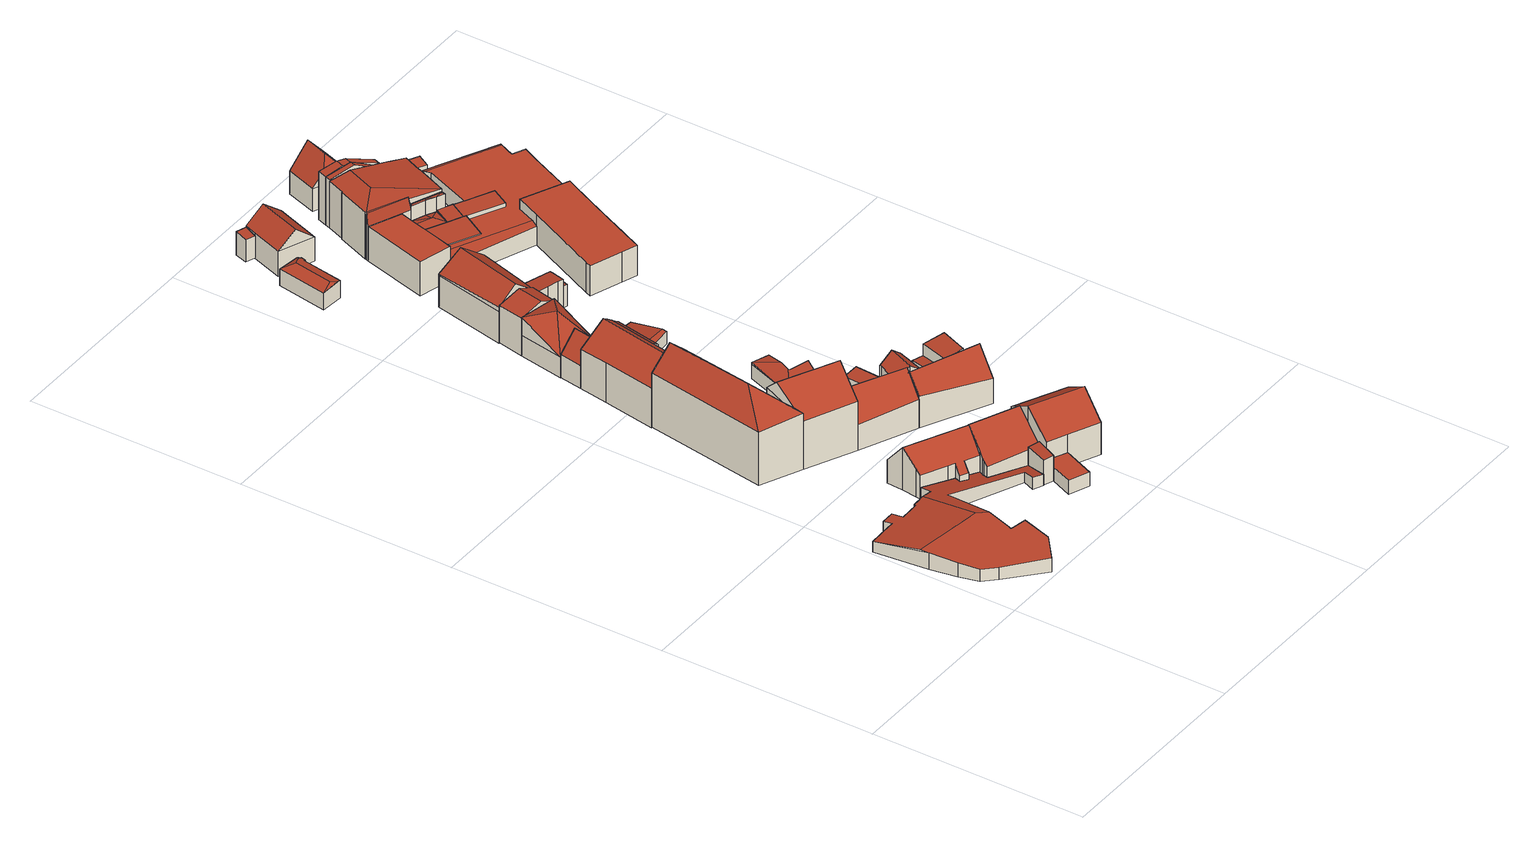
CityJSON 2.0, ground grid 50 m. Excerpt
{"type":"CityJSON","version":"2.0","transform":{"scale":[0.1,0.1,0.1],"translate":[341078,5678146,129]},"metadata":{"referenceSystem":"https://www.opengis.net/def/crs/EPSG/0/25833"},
"CityObjects":{
"building1":{"type":"Building","attributes":{"Dachtyp_tdc":"tdcFreeFormRoof","Gemeindeschluessel":14729160,"Dachneigung":10.19,"QualitaetDacherkennung":16,"Geometrietyp2DReferenz":"3000","function":"31001_9998","roofType":"5000","measuredHeight":5.71},"geometry":[{"type":"MultiSurface","lod":"2","boundaries":[[[0,1,2,3]],[[1,4,5,2]],[[4,6,7,5]],[[6,8,9,7]],[[8,10,11,9]],[[10,12,13,11]],[[12,14,15,13]],[[14,16,17,15]],[[16,18,19,17]],[[18,20,21,19]],[[20,22,23,21]],[[22,24,25,23]],[[24,26,27,25]],[[26,28,29,27]],[[28,30,31,29]],[[30,32,33,31]],[[32,34,35,33]],[[34,36,37,35]],[[36,38,39,37]],[[38,40,41,39]],[[40,42,43,41]],[[42,44,45,43]],[[44,46,47,45]],[[46,48,49,47]],[[48,50,51,49]],[[50,52,53,51]],[[52,54,55,53]],[[54,56,57,55]],[[56,58,59,57]],[[58,60,61,59]],[[60,62,63,61]],[[62,0,3,63]],[[64,65,60,58,56,54,52,50,48,46,66]],[[34,32,30,67,64,66,44,42,40,38,36]],[[67,28,26,24,22,20,18,16,14,12,10,8,6,4,1,0,62,65,64]],[[46,44,66]],[[62,60,65]],[[30,28,67]],[[3,2,5,7,9,11,13,15,17,19,21,23,25,27,29,31,33,35,37,39,41,43,45,47,49,51,53,55,57,59,61,63]]],"semantics":{"surfaces":[{"type":"WallSurface"},{"type":"RoofSurface"},{"type":"GroundSurface"}],"values":[0,0,0,0,0,0,0,0,0,0,0,0,0,0,0,0,0,0,0,0,0,0,0,0,0,0,0,0,0,0,0,0,1,1,1,0,0,0,2]}}]},
"building2":{"type":"Building","attributes":{"Dachtyp_tdc":"tdcGableRoof","Gemeindeschluessel":14729160,"Dachneigung":47.3,"QualitaetDacherkennung":87,"Geometrietyp2DReferenz":"3000","function":"31001_9998","roofType":"3100","measuredHeight":10.38},"geometry":[{"type":"MultiSurface","lod":"2","boundaries":[[[68,69,70,71]],[[69,72,73,70]],[[72,74,75,73]],[[74,76,77,75]],[[76,78,79,77]],[[78,80,81,79]],[[80,82,83,81]],[[82,84,85,83]],[[84,86,87,85]],[[86,88,89,87]],[[88,90,91,89]],[[90,68,71,91]],[[86,84,82,80]],[[80,78,76,74,72,69,68,90,88,86]],[[71,70,73,75,77,79,81,83,85,87,89,91]]],"semantics":{"surfaces":[{"type":"WallSurface"},{"type":"RoofSurface"},{"type":"GroundSurface"}],"values":[0,0,0,0,0,0,0,0,0,0,0,0,1,1,2]}}]},
"building3":{"type":"Building","attributes":{"Gemeindeschluessel":14729160,"Geometrietyp2DReferenz":"3000","function":"31001_9998","roofType":"9999"},"children":["building3-1","building3-2"]},
"building3-1":{"type":"BuildingPart","attributes":{"Dachtyp_tdc":"tdcHipAndGableRoof","Dachneigung":43.17,"QualitaetDacherkennung":57,"Geometrietyp2DReferenz":"3000","roofType":"5000","measuredHeight":17.87},"parents":["building3"],"geometry":[{"type":"MultiSurface","lod":"2","boundaries":[[[92,93,94,95,96]],[[93,97,98,94]],[[97,99,100,98]],[[93,92,101]],[[99,97,102]],[[92,103,104,105,99,102,101]],[[97,93,101,102]],[[100,106,95,94,98]],[[92,96,103]],[[105,106,100,99]],[[96,95,106,105,104]],[[103,96,104]]],"semantics":{"surfaces":[{"type":"WallSurface"},{"type":"RoofSurface"},{"type":"GroundSurface"},{"type":"ClosureSurface"}],"values":[0,0,0,1,0,1,1,2,0,0,3,3]}}]},
"building3-2":{"type":"BuildingPart","attributes":{"Dachtyp_tdc":"tdcGableRoof","Dachneigung":42.98,"QualitaetDacherkennung":83,"Geometrietyp2DReferenz":"3000","roofType":"3100","measuredHeight":17.88},"parents":["building3"],"geometry":[{"type":"MultiSurface","lod":"2","boundaries":[[[107,96,95,108]],[[109,110,111,106,105]],[[110,107,108,111]],[[107,110,112]],[[96,107,112,113,103]],[[110,109,113,112]],[[108,95,106,111]],[[105,104,109]],[[106,95,96,104,105]],[[113,109,104,103]],[[103,104,96]]],"semantics":{"surfaces":[{"type":"WallSurface"},{"type":"RoofSurface"},{"type":"GroundSurface"},{"type":"ClosureSurface"}],"values":[0,0,0,0,1,1,2,0,3,0,3]}}]},
"building4":{"type":"Building","attributes":{"Gemeindeschluessel":14729160,"Geometrietyp2DReferenz":"3000","function":"31001_9998","roofType":"9999"},"children":["building4-1","building4-2"]},
"building4-1":{"type":"BuildingPart","attributes":{"Dachtyp_tdc":"tdcPolyFlatRoof","Dachneigung":6.74,"QualitaetDacherkennung":63,"Geometrietyp2DReferenz":"3000","roofType":"2100","measuredHeight":6.33},"parents":["building4"],"geometry":[{"type":"MultiSurface","lod":"2","boundaries":[[[114,115,116,117,118]],[[115,119,120,116]],[[119,121,122,123,120]],[[119,115,114,121]],[[123,117,116,120]],[[118,122,121,114]],[[118,117,123,122]]],"semantics":{"surfaces":[{"type":"WallSurface"},{"type":"RoofSurface"},{"type":"GroundSurface"},{"type":"ClosureSurface"}],"values":[0,0,0,1,2,0,3]}}]},
"building4-2":{"type":"BuildingPart","attributes":{"Dachtyp_tdc":"tdcGableRoof","Dachneigung":35.93,"QualitaetDacherkennung":78,"Geometrietyp2DReferenz":"3000","roofType":"3100","measuredHeight":10.57},"parents":["building4"],"geometry":[{"type":"MultiSurface","lod":"2","boundaries":[[[124,125,126,127]],[[125,128,129,126]],[[128,130,131,129]],[[130,132,133,131]],[[132,134,135,133]],[[134,136,137,135]],[[136,138,139,137]],[[138,118,117,139]],[[122,124,127,123]],[[138,136,134,132]],[[132,130,128,125,124,122,118,138]],[[127,126,129,131,133,135,137,139,117,123]],[[122,123,117,118]]],"semantics":{"surfaces":[{"type":"WallSurface"},{"type":"RoofSurface"},{"type":"GroundSurface"},{"type":"ClosureSurface"}],"values":[0,0,0,0,0,0,0,0,0,1,1,2,3]}}]},
"building5":{"type":"Building","attributes":{"Gemeindeschluessel":14729160,"Geometrietyp2DReferenz":"3000","function":"31001_9998","roofType":"9999"},"children":["building5-1","building5-2"]},
"building5-1":{"type":"BuildingPart","attributes":{"Dachtyp_tdc":"tdcPolyFlatRoof","Dachneigung":34.78,"QualitaetDacherkennung":88,"Geometrietyp2DReferenz":"3000","roofType":"2100","measuredHeight":11.44},"parents":["building5"],"geometry":[{"type":"MultiSurface","lod":"2","boundaries":[[[140,141,142,143]],[[141,144,145,142]],[[144,146,147,145]],[[144,141,140,146]],[[147,143,142,145]],[[140,143,147,146]]],"semantics":{"surfaces":[{"type":"WallSurface"},{"type":"RoofSurface"},{"type":"GroundSurface"},{"type":"ClosureSurface"}],"values":[0,0,0,1,2,3]}}]},
"building5-2":{"type":"BuildingPart","attributes":{"Dachtyp_tdc":"tdcGableRoof","Dachneigung":31.35,"QualitaetDacherkennung":73,"Geometrietyp2DReferenz":"3000","roofType":"3100","measuredHeight":13.47},"parents":["building5"],"geometry":[{"type":"MultiSurface","lod":"2","boundaries":[[[148,149,147,146]],[[148,150,151,149]],[[150,152,153,151]],[[152,154,155,153]],[[154,156,157,155]],[[156,158,159,157]],[[158,160,161,159]],[[160,162,163,161]],[[162,164,140,143,163]],[[160,158,156,154,152,150]],[[150,148,146,164,162,160]],[[147,149,151,153,155,157,159,161,163,143]],[[146,140,164]],[[146,147,143,140]]],"semantics":{"surfaces":[{"type":"WallSurface"},{"type":"RoofSurface"},{"type":"GroundSurface"},{"type":"ClosureSurface"}],"values":[0,0,0,0,0,0,0,0,0,1,1,2,0,3]}}]},
"building6":{"type":"Building","attributes":{"Dachtyp_tdc":"tdcGableRoof","Gemeindeschluessel":14729160,"Dachneigung":46.52,"QualitaetDacherkennung":73,"Geometrietyp2DReferenz":"3000","function":"31001_9998","roofType":"3100","measuredHeight":9.81},"geometry":[{"type":"MultiSurface","lod":"2","boundaries":[[[165,166,167,163]],[[166,168,159,167]],[[168,169,157,159]],[[169,170,171,157]],[[170,172,173,171]],[[172,174,175,173]],[[174,176,177,175]],[[176,165,163,177]],[[172,170,169,168,166]],[[166,165,176,174,172]],[[163,167,159,157,171,173,175,177]]],"semantics":{"surfaces":[{"type":"WallSurface"},{"type":"RoofSurface"},{"type":"GroundSurface"}],"values":[0,0,0,0,0,0,0,0,1,1,2]}}]},
"building7":{"type":"Building","attributes":{"Gemeindeschluessel":14729160,"Geometrietyp2DReferenz":"3000","function":"31001_9998","roofType":"9999"},"children":["building7-1","building7-2"]},
"building7-1":{"type":"BuildingPart","attributes":{"Dachtyp_tdc":"tdcGableRoof","Dachneigung":36.49,"QualitaetDacherkennung":67,"Geometrietyp2DReferenz":"3000","roofType":"3100","measuredHeight":12.53},"parents":["building7"],"geometry":[{"type":"MultiSurface","lod":"2","boundaries":[[[178,179,180,181]],[[179,182,183,184,180]],[[185,186,187,188,189]],[[186,190,137,187]],[[190,191,192,137]],[[191,178,181,192]],[[186,185,182,179,178]],[[178,191,190,186]],[[181,180,184,188,187,137,192]],[[185,189,183,182]],[[189,188,184,183]]],"semantics":{"surfaces":[{"type":"WallSurface"},{"type":"RoofSurface"},{"type":"GroundSurface"},{"type":"ClosureSurface"}],"values":[0,0,0,0,0,0,1,1,2,0,3]}}]},
"building7-2":{"type":"BuildingPart","attributes":{"Dachtyp_tdc":"tdcPolyFlatRoof","Dachneigung":0,"QualitaetDacherkennung":55,"Geometrietyp2DReferenz":"3000","roofType":"1000","measuredHeight":3.39},"parents":["building7"],"geometry":[{"type":"MultiSurface","lod":"2","boundaries":[[[193,194,195,196]],[[194,197,116,195]],[[197,189,188,116]],[[183,193,196,184]],[[183,189,197,194,193]],[[196,195,116,188,184]],[[184,188,189,183]]],"semantics":{"surfaces":[{"type":"WallSurface"},{"type":"RoofSurface"},{"type":"GroundSurface"},{"type":"ClosureSurface"}],"values":[0,0,0,0,1,2,3]}}]},
"building8":{"type":"Building","attributes":{"Gemeindeschluessel":14729160,"Geometrietyp2DReferenz":"3000","function":"31001_9998","roofType":"9999"},"children":["building8-1","building8-2","building8-3"]},
"building8-1":{"type":"BuildingPart","attributes":{"Dachtyp_tdc":"tdcGableRoof","Dachneigung":48.39,"QualitaetDacherkennung":74,"Geometrietyp2DReferenz":"3000","roofType":"3100","measuredHeight":11.9},"parents":["building8"],"geometry":[{"type":"MultiSurface","lod":"2","boundaries":[[[198,199,200,201,202]],[[199,203,204,200]],[[203,205,206,207,204]],[[208,209,210,211,212]],[[209,213,214,210]],[[213,215,108,214]],[[215,216,217,108]],[[216,218,111,217]],[[218,219,220,111]],[[216,215,213,209]],[[209,208,205,203,199,198,221,219,218,216]],[[201,200,204,207,211,210,214,108,217,111,220]],[[212,206,205,208]],[[212,211,207,206]],[[202,221,198]],[[201,220,219,221,202]]],"semantics":{"surfaces":[{"type":"WallSurface"},{"type":"RoofSurface"},{"type":"GroundSurface"},{"type":"ClosureSurface"}],"values":[0,0,0,0,0,0,0,0,0,1,1,2,0,3,0,3]}}]},
"building8-2":{"type":"BuildingPart","attributes":{"Dachtyp_tdc":"tdcPolyFlatRoof","Dachneigung":6.41,"QualitaetDacherkennung":53,"Geometrietyp2DReferenz":"3000","roofType":"2100","measuredHeight":3.32},"parents":["building8"],"geometry":[{"type":"MultiSurface","lod":"2","boundaries":[[[206,222,223,207]],[[222,224,225,223]],[[224,226,227,225]],[[226,228,229,227]],[[228,230,231,229]],[[230,232,233,231]],[[232,212,211,233]],[[212,232,230,228,226,224,222,206]],[[207,223,225,227,229,231,233,211]],[[206,207,211,212]]],"semantics":{"surfaces":[{"type":"WallSurface"},{"type":"RoofSurface"},{"type":"GroundSurface"},{"type":"ClosureSurface"}],"values":[0,0,0,0,0,0,0,1,2,3]}}]},
"building8-3":{"type":"BuildingPart","attributes":{"Dachtyp_tdc":"tdcPolyFlatRoof","Dachneigung":8.66,"QualitaetDacherkennung":66,"Geometrietyp2DReferenz":"3000","roofType":"2100","measuredHeight":6.15},"parents":["building8"],"geometry":[{"type":"MultiSurface","lod":"2","boundaries":[[[234,235,236,220,219]],[[235,237,238,236]],[[237,239,240,238]],[[239,241,242,240]],[[241,243,244,242]],[[243,245,246,244]],[[245,202,201,246]],[[202,245,243,241,239,237,235,234,221]],[[220,236,238,240,242,244,246,201]],[[219,221,234]],[[220,201,202,221,219]]],"semantics":{"surfaces":[{"type":"WallSurface"},{"type":"RoofSurface"},{"type":"GroundSurface"},{"type":"ClosureSurface"}],"values":[0,0,0,0,0,0,0,1,2,0,3]}}]},
"building9":{"type":"Building","attributes":{"Dachtyp_tdc":"tdcPolyFlatRoof","Gemeindeschluessel":14729160,"Dachneigung":4.53,"QualitaetDacherkennung":50,"Geometrietyp2DReferenz":"3000","function":"31001_9998","roofType":"2100","measuredHeight":2.92},"geometry":[{"type":"MultiSurface","lod":"2","boundaries":[[[247,248,249,250]],[[248,251,252,249]],[[251,253,254,252]],[[253,247,250,254]],[[253,251,248,247]],[[250,249,252,254]]],"semantics":{"surfaces":[{"type":"WallSurface"},{"type":"RoofSurface"},{"type":"GroundSurface"}],"values":[0,0,0,0,1,2]}}]},
"building10":{"type":"Building","attributes":{"Dachtyp_tdc":"tdcPolyFlatRoof","Gemeindeschluessel":14729160,"Dachneigung":5.73,"QualitaetDacherkennung":59,"Geometrietyp2DReferenz":"3000","function":"31001_9998","roofType":"2100","measuredHeight":3.95},"geometry":[{"type":"MultiSurface","lod":"2","boundaries":[[[255,256,257,244]],[[256,258,259,257]],[[258,260,261,259]],[[260,262,246,261]],[[262,255,244,246]],[[262,260,258,256,255]],[[244,257,259,261,246]]],"semantics":{"surfaces":[{"type":"WallSurface"},{"type":"RoofSurface"},{"type":"GroundSurface"}],"values":[0,0,0,0,0,1,2]}}]},
"building11":{"type":"Building","attributes":{"Dachtyp_tdc":"tdcFreeFormRoof","Gemeindeschluessel":14729160,"Dachneigung":12.65,"QualitaetDacherkennung":57,"Geometrietyp2DReferenz":"3000","function":"31001_9998","roofType":"5000","measuredHeight":4.63},"geometry":[{"type":"MultiSurface","lod":"2","boundaries":[[[263,264,265,266]],[[264,267,268,265]],[[267,269,270,268]],[[269,271,272,270]],[[271,273,274,272]],[[273,275,276,274]],[[275,277,278,276]],[[277,279,280,278]],[[279,281,282,280]],[[281,283,284,282]],[[283,263,266,284]],[[285,277,286,287]],[[288,289,290,291,292,293,294,286,277,295]],[[285,287,296]],[[279,285,296,281]],[[281,296,287,286,294,283]],[[273,288,295,275]],[[275,295,277]],[[283,294,293,263]],[[263,293,292,264]],[[264,292,291,267]],[[267,291,290,269]],[[269,290,289,271]],[[271,289,288,273]],[[277,285,279]],[[266,265,268,270,272,274,276,278,280,282,284]]],"semantics":{"surfaces":[{"type":"WallSurface"},{"type":"RoofSurface"},{"type":"GroundSurface"}],"values":[0,0,0,0,0,0,0,0,0,0,0,1,1,1,0,0,0,0,0,0,0,0,0,0,0,2]}}]},
"building12":{"type":"Building","attributes":{"Gemeindeschluessel":14729160,"Geometrietyp2DReferenz":"3000","function":"31001_9998","roofType":"9999"},"children":["building12-1","building12-2","building12-3","building12-4"]},
"building12-1":{"type":"BuildingPart","attributes":{"Dachtyp_tdc":"tdcPolyFlatRoof","Dachneigung":0,"QualitaetDacherkennung":37,"Geometrietyp2DReferenz":"3000","roofType":"1000","measuredHeight":5.63},"parents":["building12"],"geometry":[{"type":"MultiSurface","lod":"2","boundaries":[[[297,298,299,300,301]],[[298,302,303,299]],[[302,304,305,306,303]],[[307,304,302,298,297]],[[300,299,303,306,308]],[[309,305,304,307]],[[309,310,308,306,305]],[[301,310,309,307,297]],[[300,308,310,301]]],"semantics":{"surfaces":[{"type":"WallSurface"},{"type":"RoofSurface"},{"type":"GroundSurface"},{"type":"ClosureSurface"}],"values":[0,0,0,1,2,0,3,0,3]}}]},
"building12-2":{"type":"BuildingPart","attributes":{"Dachtyp_tdc":"tdcTentRoof","Dachneigung":49.33,"QualitaetDacherkennung":19,"Geometrietyp2DReferenz":"3000","roofType":"4000","measuredHeight":11.33},"parents":["building12"],"geometry":[{"type":"MultiSurface","lod":"2","boundaries":[[[311,312,313,314,315]],[[305,316,317,306]],[[316,318,319,317]],[[318,311,315,319]],[[320,321,322]],[[323,324,320,322]],[[316,325,323,322]],[[321,316,322]],[[305,325,316]],[[309,323,325,305]],[[312,324,323,309]],[[311,320,324,312]],[[318,321,320,311]],[[316,321,318]],[[315,314,308,306,317,319]],[[310,313,312,309]],[[308,314,313,310]],[[306,308,310,309,305]]],"semantics":{"surfaces":[{"type":"WallSurface"},{"type":"RoofSurface"},{"type":"GroundSurface"},{"type":"ClosureSurface"}],"values":[0,0,0,0,1,1,1,1,0,0,0,0,0,0,2,0,3,3]}}]},
"building12-3":{"type":"BuildingPart","attributes":{"Dachtyp_tdc":"tdcPolyFlatRoof","Dachneigung":5.13,"QualitaetDacherkennung":71,"Geometrietyp2DReferenz":"3000","roofType":"2100","measuredHeight":3.08},"parents":["building12"],"geometry":[{"type":"MultiSurface","lod":"2","boundaries":[[[326,327,328,329,330]],[[326,301,300,327]],[[313,331,332,333,314]],[[331,313,310,301,326,330]],[[328,327,300,308,314,333]],[[310,308,300,301]],[[313,314,308,310]],[[332,331,330]],[[328,333,332,329]],[[329,332,330]]],"semantics":{"surfaces":[{"type":"WallSurface"},{"type":"RoofSurface"},{"type":"GroundSurface"},{"type":"ClosureSurface"}],"values":[0,0,0,1,2,3,3,0,3,3]}}]},
"building12-4":{"type":"BuildingPart","attributes":{"Dachtyp_tdc":"tdcGableRoof","Dachneigung":10.21,"QualitaetDacherkennung":40,"Geometrietyp2DReferenz":"3000","roofType":"3100","measuredHeight":3.46},"parents":["building12"],"geometry":[{"type":"MultiSurface","lod":"2","boundaries":[[[332,334,335,333]],[[334,336,337,335]],[[336,338,339,337]],[[336,334,340]],[[334,332,330,341,340]],[[338,336,340,341]],[[333,335,337,339,328]],[[329,328,339,338]],[[332,333,328,329]],[[338,341,330,329]],[[329,330,332]]],"semantics":{"surfaces":[{"type":"WallSurface"},{"type":"RoofSurface"},{"type":"GroundSurface"},{"type":"ClosureSurface"}],"values":[0,0,0,0,1,1,2,0,3,0,3]}}]},
"building13":{"type":"Building","attributes":{"Dachtyp_tdc":"tdcGableRoof","Gemeindeschluessel":14729160,"Dachneigung":14.03,"QualitaetDacherkennung":82,"Geometrietyp2DReferenz":"3000","function":"31001_9998","roofType":"3100","measuredHeight":10.49},"geometry":[{"type":"MultiSurface","lod":"2","boundaries":[[[342,343,344,319]],[[343,345,346,344]],[[345,347,315,346]],[[347,342,319,315]],[[345,343,348]],[[342,347,349]],[[343,342,349,348]],[[347,345,348,349]],[[319,344,346,315]]],"semantics":{"surfaces":[{"type":"WallSurface"},{"type":"RoofSurface"},{"type":"GroundSurface"}],"values":[0,0,0,0,0,0,1,1,2]}}]},
"building14":{"type":"Building","attributes":{"Dachtyp_tdc":"tdcFreeFormRoof","Gemeindeschluessel":14729160,"Dachneigung":21.4,"QualitaetDacherkennung":86,"Geometrietyp2DReferenz":"3000","function":"31001_9998","roofType":"5000","measuredHeight":5.05},"geometry":[{"type":"MultiSurface","lod":"2","boundaries":[[[350,351,352,353]],[[351,354,355,352]],[[354,356,357,355]],[[356,358,359,357]],[[358,360,361,359]],[[360,362,363,361]],[[362,364,365,363]],[[364,350,353,365]],[[366,367,362,360]],[[368,369,358]],[[369,366,360,358]],[[364,367,366,369,368,356,354,351,350]],[[358,356,368]],[[364,362,367]],[[353,352,355,357,359,361,363,365]]],"semantics":{"surfaces":[{"type":"WallSurface"},{"type":"RoofSurface"},{"type":"GroundSurface"}],"values":[0,0,0,0,0,0,0,0,1,1,1,1,0,0,2]}}]},
"building15":{"type":"Building","attributes":{"Gemeindeschluessel":14729160,"Geometrietyp2DReferenz":"3000","function":"31001_9998","roofType":"9999"},"children":["building15-1","building15-2","building15-3"]},
"building15-1":{"type":"BuildingPart","attributes":{"Dachtyp_tdc":"tdcGableRoof","Dachneigung":45.28,"QualitaetDacherkennung":38,"Geometrietyp2DReferenz":"3000","roofType":"3100","measuredHeight":11.4},"parents":["building15"],"geometry":[{"type":"MultiSurface","lod":"2","boundaries":[[[370,371,372,373]],[[374,375,376,377]],[[375,378,379,376]],[[378,380,214,379]],[[380,381,382,214]],[[381,383,384,211,382]],[[385,370,373,386]],[[381,380,378,375]],[[375,374,371,370,385,387,388,383,381]],[[373,372,377,376,379,214,382,211,389,386]],[[374,377,372,371]],[[388,384,383]],[[385,386,389,387]],[[387,389,211,384,388]]],"semantics":{"surfaces":[{"type":"WallSurface"},{"type":"RoofSurface"},{"type":"GroundSurface"},{"type":"ClosureSurface"}],"values":[0,0,0,0,0,0,0,1,1,2,3,0,3,3]}}]},
"building15-2":{"type":"BuildingPart","attributes":{"Dachtyp_tdc":"tdcGableRoof","Dachneigung":37.71,"QualitaetDacherkennung":74,"Geometrietyp2DReferenz":"3000","roofType":"3100","measuredHeight":8.44},"parents":["building15"],"geometry":[{"type":"MultiSurface","lod":"2","boundaries":[[[384,390,233,211]],[[390,391,231,233]],[[391,392,393,231]],[[392,394,395,393]],[[394,396,397,395]],[[396,398,385,386,397]],[[392,391,390,384,388,399]],[[399,398,396,394,392]],[[386,389,211,233,231,393,395,397]],[[387,385,398,399]],[[389,386,385,387]],[[388,387,399]],[[384,211,389,387,388]]],"semantics":{"surfaces":[{"type":"WallSurface"},{"type":"RoofSurface"},{"type":"GroundSurface"},{"type":"ClosureSurface"}],"values":[0,0,0,0,0,0,1,1,2,0,3,0,3]}}]},
"building15-3":{"type":"BuildingPart","attributes":{"Dachtyp_tdc":"tdcPolyFlatRoof","Dachneigung":7.13,"QualitaetDacherkennung":82,"Geometrietyp2DReferenz":"3000","roofType":"2100","measuredHeight":6.55},"parents":["building15"],"geometry":[{"type":"MultiSurface","lod":"2","boundaries":[[[400,401,402,403]],[[401,404,374,377,402]],[[405,406,407,372,371]],[[406,400,403,407]],[[406,405,404,401,400]],[[403,402,377,372,407]],[[405,371,374,404]],[[371,372,377,374]]],"semantics":{"surfaces":[{"type":"WallSurface"},{"type":"RoofSurface"},{"type":"GroundSurface"},{"type":"ClosureSurface"}],"values":[0,0,0,0,1,2,0,3]}}]},
"building16":{"type":"Building","attributes":{"Dachtyp_tdc":"tdcGableRoof","Gemeindeschluessel":14729160,"Dachneigung":37.68,"QualitaetDacherkennung":77,"Geometrietyp2DReferenz":"3000","function":"31001_9998","roofType":"3100","measuredHeight":12.15},"geometry":[{"type":"MultiSurface","lod":"2","boundaries":[[[408,409,410,411]],[[409,412,413,410]],[[412,414,415,413]],[[414,416,417,415]],[[416,418,419,417]],[[418,420,421,419]],[[420,408,411,421]],[[422,423,424,425]],[[423,426,427,428,429,409,424]],[[409,429,412]],[[412,429,428,414]],[[414,428,427,416]],[[416,427,426,418]],[[418,426,423,422,420]],[[408,425,424,409]],[[420,422,425,408]],[[411,410,413,415,417,419,421]]],"semantics":{"surfaces":[{"type":"WallSurface"},{"type":"RoofSurface"},{"type":"GroundSurface"}],"values":[0,0,0,0,0,0,0,1,1,0,0,0,0,0,0,0,2]}}]},
"building17":{"type":"Building","attributes":{"Dachtyp_tdc":"tdcPolyFlatRoof","Gemeindeschluessel":14729160,"Dachneigung":11.09,"QualitaetDacherkennung":55,"Geometrietyp2DReferenz":"3000","function":"31001_9998","roofType":"2100","measuredHeight":3.64},"geometry":[{"type":"MultiSurface","lod":"2","boundaries":[[[430,431,432,433]],[[431,434,435,432]],[[434,436,437,435]],[[436,430,433,437]],[[436,434,431,430]],[[433,432,435,437]]],"semantics":{"surfaces":[{"type":"WallSurface"},{"type":"RoofSurface"},{"type":"GroundSurface"}],"values":[0,0,0,0,1,2]}}]},
"building18":{"type":"Building","attributes":{"Dachtyp_tdc":"tdcPolyFlatRoof","Gemeindeschluessel":14729160,"Dachneigung":3.26,"QualitaetDacherkennung":60,"Geometrietyp2DReferenz":"3000","function":"31001_9998","roofType":"2100","measuredHeight":3.4},"geometry":[{"type":"MultiSurface","lod":"2","boundaries":[[[438,439,433,432]],[[439,440,441,433]],[[440,442,443,441]],[[442,444,445,443]],[[444,438,432,445]],[[444,442,440,439,438]],[[432,433,441,443,445]]],"semantics":{"surfaces":[{"type":"WallSurface"},{"type":"RoofSurface"},{"type":"GroundSurface"}],"values":[0,0,0,0,0,1,2]}}]},
"building19":{"type":"Building","attributes":{"Dachtyp_tdc":"tdcPolyFlatRoof","Gemeindeschluessel":14729160,"Dachneigung":4.13,"QualitaetDacherkennung":50,"Geometrietyp2DReferenz":"3000","function":"31001_9998","roofType":"2100","measuredHeight":5.64},"geometry":[{"type":"MultiSurface","lod":"2","boundaries":[[[446,447,448,449]],[[447,450,451,448]],[[450,452,453,451]],[[452,446,449,453]],[[452,450,447,446]],[[449,448,451,453]]],"semantics":{"surfaces":[{"type":"WallSurface"},{"type":"RoofSurface"},{"type":"GroundSurface"}],"values":[0,0,0,0,1,2]}}]},
"building20":{"type":"Building","attributes":{"Dachtyp_tdc":"tdcPolyFlatRoof","Gemeindeschluessel":14729160,"Dachneigung":6.24,"QualitaetDacherkennung":68,"Geometrietyp2DReferenz":"3000","function":"31001_9998","roofType":"2100","measuredHeight":6.97},"geometry":[{"type":"MultiSurface","lod":"2","boundaries":[[[454,455,415,456]],[[455,457,413,415]],[[457,458,459,413]],[[458,460,461,459]],[[460,462,463,461]],[[462,464,465,463]],[[464,454,456,465]],[[464,462,460,458,457,455,454]],[[456,415,413,459,461,463,465]]],"semantics":{"surfaces":[{"type":"WallSurface"},{"type":"RoofSurface"},{"type":"GroundSurface"}],"values":[0,0,0,0,0,0,0,1,2]}}]},
"building21":{"type":"Building","attributes":{"Dachtyp_tdc":"tdcFreeFormRoof","Gemeindeschluessel":14729160,"Dachneigung":39.23,"QualitaetDacherkennung":79,"Geometrietyp2DReferenz":"3000","function":"31001_9998","roofType":"5000","measuredHeight":9.64},"geometry":[{"type":"MultiSurface","lod":"2","boundaries":[[[466,467,468,469]],[[467,470,471,468]],[[470,472,473,471]],[[472,474,475,473]],[[474,466,469,475]],[[476,477,470,467,466]],[[474,472,477,476]],[[472,470,477]],[[466,474,476]],[[469,468,471,473,475]]],"semantics":{"surfaces":[{"type":"WallSurface"},{"type":"RoofSurface"},{"type":"GroundSurface"}],"values":[0,0,0,0,0,1,1,0,0,2]}}]},
"building22":{"type":"Building","attributes":{"Dachtyp_tdc":"tdcPolyFlatRoof","Gemeindeschluessel":14729160,"Dachneigung":4.53,"QualitaetDacherkennung":52,"Geometrietyp2DReferenz":"3000","function":"31001_9998","roofType":"2100","measuredHeight":5.29},"geometry":[{"type":"MultiSurface","lod":"2","boundaries":[[[478,479,480,481]],[[479,482,483,480]],[[482,484,485,483]],[[484,478,481,485]],[[484,482,479,478]],[[481,480,483,485]]],"semantics":{"surfaces":[{"type":"WallSurface"},{"type":"RoofSurface"},{"type":"GroundSurface"}],"values":[0,0,0,0,1,2]}}]},
"building23":{"type":"Building","attributes":{"Dachtyp_tdc":"tdcPolyFlatRoof","Gemeindeschluessel":14729160,"Dachneigung":0,"QualitaetDacherkennung":69,"Geometrietyp2DReferenz":"3000","function":"31001_9998","roofType":"1000","measuredHeight":8.29},"geometry":[{"type":"MultiSurface","lod":"2","boundaries":[[[486,487,488,489]],[[487,490,491,488]],[[490,492,493,491]],[[492,494,495,493]],[[494,496,497,495]],[[496,498,499,497]],[[498,486,489,499]],[[498,496,494,492,490,487,486]],[[489,488,491,493,495,497,499]]],"semantics":{"surfaces":[{"type":"WallSurface"},{"type":"RoofSurface"},{"type":"GroundSurface"}],"values":[0,0,0,0,0,0,0,1,2]}}]},
"building24":{"type":"Building","attributes":{"Dachtyp_tdc":"tdcPolyFlatRoof","Gemeindeschluessel":14729160,"Dachneigung":5.68,"QualitaetDacherkennung":70,"Geometrietyp2DReferenz":"3000","function":"31001_9998","roofType":"2100","measuredHeight":5.62},"geometry":[{"type":"MultiSurface","lod":"2","boundaries":[[[500,501,499,489]],[[501,502,503,499]],[[502,504,505,503]],[[504,506,507,505]],[[506,508,509,507]],[[508,500,489,509]],[[508,506,504,502,501,500]],[[489,499,503,505,507,509]]],"semantics":{"surfaces":[{"type":"WallSurface"},{"type":"RoofSurface"},{"type":"GroundSurface"}],"values":[0,0,0,0,0,0,1,2]}}]},
"building25":{"type":"Building","attributes":{"Dachtyp_tdc":"tdcFreeFormRoof","Gemeindeschluessel":14729160,"Dachneigung":12.43,"QualitaetDacherkennung":21,"Geometrietyp2DReferenz":"3000","function":"31001_9998","roofType":"5000","measuredHeight":6.06},"geometry":[{"type":"MultiSurface","lod":"2","boundaries":[[[501,510,511,512]],[[510,513,514,511]],[[513,515,516,514]],[[515,517,518,516]],[[517,502,519,518]],[[502,501,512,519]],[[520,502,517]],[[521,520,517,515]],[[513,521,515]],[[513,522,521]],[[522,513,510]],[[522,510,501]],[[520,521,522,501,502]],[[512,511,514,516,518,519]]],"semantics":{"surfaces":[{"type":"WallSurface"},{"type":"RoofSurface"},{"type":"GroundSurface"}],"values":[0,0,0,0,0,0,1,1,1,1,1,1,1,2]}}]},
"building26":{"type":"Building","attributes":{"Dachtyp_tdc":"tdcFreeFormRoof","Gemeindeschluessel":14729160,"Dachneigung":22.6,"QualitaetDacherkennung":21,"Geometrietyp2DReferenz":"3000","function":"31001_9998","roofType":"5000","measuredHeight":9.27},"geometry":[{"type":"MultiSurface","lod":"2","boundaries":[[[523,524,518,525]],[[524,526,516,518]],[[526,527,514,516]],[[527,528,529,514]],[[528,530,531,529]],[[530,523,525,531]],[[532,533,534,530,528]],[[532,528,527]],[[533,532,527,526]],[[534,524,523]],[[533,524,534]],[[524,533,526]],[[534,523,530]],[[525,518,516,514,529,531]]],"semantics":{"surfaces":[{"type":"WallSurface"},{"type":"RoofSurface"},{"type":"GroundSurface"}],"values":[0,0,0,0,0,0,1,1,1,1,1,1,1,2]}}]},
"building27":{"type":"Building","attributes":{"Gemeindeschluessel":14729160,"Geometrietyp2DReferenz":"3000","function":"31001_9998","roofType":"9999"},"children":["building27-1","building27-2","building27-3","building27-4"]},
"building27-1":{"type":"BuildingPart","attributes":{"Dachtyp_tdc":"tdcHipAndGableRoof","Dachneigung":10.11,"QualitaetDacherkennung":14,"Geometrietyp2DReferenz":"3000","roofType":"5000","measuredHeight":12.16},"parents":["building27"],"geometry":[{"type":"MultiSurface","lod":"2","boundaries":[[[535,536,537,538]],[[539,540,541,542,543]],[[540,544,545,541]],[[544,546,547,545]],[[546,548,549,547]],[[548,550,551,549]],[[550,552,551]],[[553,554,555,556,557]],[[554,535,538,555]],[[558,550,548,559]],[[548,546,544,540,539,560,561,559]],[[561,562,536,535,554,553,558,559]],[[538,537,563,542,541,545,547,549,551,564,556,555]],[[563,537,536,562,565]],[[565,562,561]],[[539,543,560]],[[563,565,543,542]],[[543,565,561,560]],[[566,552,550,558]],[[564,551,552,566]],[[553,557,566,558]],[[564,566,557,556]]],"semantics":{"surfaces":[{"type":"WallSurface"},{"type":"RoofSurface"},{"type":"GroundSurface"},{"type":"ClosureSurface"}],"values":[0,0,0,0,0,0,0,0,0,1,1,1,2,3,3,0,3,3,0,3,0,3]}}]},
"building27-2":{"type":"BuildingPart","attributes":{"Dachtyp_tdc":"tdcFreeFormRoof","Dachneigung":82.13,"QualitaetDacherkennung":29,"Geometrietyp2DReferenz":"3000","roofType":"5000","measuredHeight":11.42},"parents":["building27"],"geometry":[{"type":"MultiSurface","lod":"2","boundaries":[[[567,568,569,493]],[[568,557,556,569]],[[552,570,571,551]],[[570,572,497,571]],[[572,494,495,497]],[[494,567,493,495]],[[570,552,573]],[[552,566,557,568,573]],[[568,567,494,572,570,573]],[[493,569,556,564,551,571,497,495]],[[551,564,566,552]],[[564,556,557,566]]],"semantics":{"surfaces":[{"type":"WallSurface"},{"type":"RoofSurface"},{"type":"GroundSurface"},{"type":"ClosureSurface"}],"values":[0,0,0,0,0,0,1,1,1,2,3,3]}}]},
"building27-3":{"type":"BuildingPart","attributes":{"Dachtyp_tdc":"tdcCutGableRoof","Dachneigung":21.87,"QualitaetDacherkennung":51,"Geometrietyp2DReferenz":"3000","roofType":"9999","measuredHeight":12.7},"parents":["building27"],"geometry":[{"type":"MultiSurface","lod":"2","boundaries":[[[574,575,576,577,578,579]],[[580,581,582,583]],[[581,574,579,582]],[[575,574,584,585,586]],[[581,580,587,588,589,590]],[[574,581,590,584]],[[589,591,585,584,590]],[[579,578,583,582]],[[592,576,575]],[[583,578,577,593,580]],[[593,577,576,592]],[[591,589,588]],[[586,592,575]],[[593,587,580]],[[585,591,588,587,593,592,586]]],"semantics":{"surfaces":[{"type":"WallSurface"},{"type":"RoofSurface"},{"type":"GroundSurface"},{"type":"ClosureSurface"}],"values":[0,0,0,1,1,0,1,2,0,3,3,0,0,0,3]}}]},
"building27-4":{"type":"BuildingPart","attributes":{"Dachtyp_tdc":"tdcGableRoof","Dachneigung":27.46,"QualitaetDacherkennung":37,"Geometrietyp2DReferenz":"3000","roofType":"3100","measuredHeight":12.91},"parents":["building27"],"geometry":[{"type":"MultiSurface","lod":"2","boundaries":[[[594,543,542,595]],[[596,597,580,583,537,536]],[[543,594,576,592,586,598,599,560]],[[597,596,599,598,591,588]],[[595,542,563,537,583,578]],[[536,562,596]],[[537,563,565,562,536]],[[563,542,543,565]],[[594,595,578,577]],[[593,580,597,587]],[[577,578,583,580,593]],[[599,596,562,561,560]],[[561,562,565]],[[560,561,565,543]],[[597,588,587]],[[591,598,586,585]],[[577,576,594]],[[593,592,576,577]],[[587,588,591,585,586,592,593]]],"semantics":{"surfaces":[{"type":"WallSurface"},{"type":"RoofSurface"},{"type":"GroundSurface"},{"type":"ClosureSurface"}],"values":[0,0,1,1,2,0,3,3,0,0,3,0,3,3,0,0,0,3,3]}}]},
"building28":{"type":"Building","attributes":{"Dachtyp_tdc":"tdcPolyFlatRoof","Gemeindeschluessel":14729160,"Dachneigung":5.76,"QualitaetDacherkennung":75,"Geometrietyp2DReferenz":"3000","function":"31001_9998","roofType":"2100","measuredHeight":5.97},"geometry":[{"type":"MultiSurface","lod":"2","boundaries":[[[502,600,518,519]],[[600,601,525,518]],[[601,602,603,525]],[[602,504,604,603]],[[504,502,519,604]],[[504,602,601,600,502]],[[519,518,525,603,604]]],"semantics":{"surfaces":[{"type":"WallSurface"},{"type":"RoofSurface"},{"type":"GroundSurface"}],"values":[0,0,0,0,0,1,2]}}]},
"building29":{"type":"Building","attributes":{"Dachtyp_tdc":"tdcPolyFlatRoof","Gemeindeschluessel":14729160,"Dachneigung":0,"QualitaetDacherkennung":76,"Geometrietyp2DReferenz":"3000","function":"31001_9998","roofType":"1000","measuredHeight":7.26},"geometry":[{"type":"MultiSurface","lod":"2","boundaries":[[[605,606,607,608]],[[606,609,610,607]],[[609,611,612,610]],[[611,613,614,612]],[[613,615,616,614]],[[615,617,618,616]],[[617,619,620,618]],[[619,621,622,620]],[[621,623,624,622]],[[623,605,608,624]],[[623,621,619,617,615,613,611,609,606,605]],[[608,607,610,612,614,616,618,620,622,624]]],"semantics":{"surfaces":[{"type":"WallSurface"},{"type":"RoofSurface"},{"type":"GroundSurface"}],"values":[0,0,0,0,0,0,0,0,0,0,1,2]}}]},
"building30":{"type":"Building","attributes":{"Dachtyp_tdc":"tdcPolyFlatRoof","Gemeindeschluessel":14729160,"Dachneigung":5.73,"QualitaetDacherkennung":79,"Geometrietyp2DReferenz":"3000","function":"31001_9998","roofType":"2100","measuredHeight":5.98},"geometry":[{"type":"MultiSurface","lod":"2","boundaries":[[[625,626,505,507]],[[626,627,628,505]],[[627,629,630,628]],[[629,631,632,630]],[[631,633,634,632]],[[633,625,507,634]],[[633,631,629,627,626,625]],[[507,505,628,630,632,634]]],"semantics":{"surfaces":[{"type":"WallSurface"},{"type":"RoofSurface"},{"type":"GroundSurface"}],"values":[0,0,0,0,0,0,1,2]}}]},
"building31":{"type":"Building","attributes":{"Dachtyp_tdc":"tdcFreeFormRoof","Gemeindeschluessel":14729160,"Dachneigung":48.03,"QualitaetDacherkennung":66,"Geometrietyp2DReferenz":"3000","function":"31001_9998","roofType":"5000","measuredHeight":11.07},"geometry":[{"type":"MultiSurface","lod":"2","boundaries":[[[635,636,637,638]],[[636,639,640,637]],[[639,641,642,640]],[[641,643,644,642]],[[643,645,646,644]],[[645,647,648,646]],[[647,649,650,648]],[[649,651,652,650]],[[651,635,638,652]],[[653,654,655,656]],[[657,658,659,656,655,635,660,661]],[[659,643,662,653,656]],[[639,654,653,662,641]],[[641,662,643]],[[651,660,635]],[[649,661,660,651]],[[645,658,657,647]],[[643,659,658,645]],[[647,657,661,649]],[[636,655,654,639]],[[635,655,636]],[[638,637,640,642,644,646,648,650,652]]],"semantics":{"surfaces":[{"type":"WallSurface"},{"type":"RoofSurface"},{"type":"GroundSurface"}],"values":[0,0,0,0,0,0,0,0,0,1,1,1,0,0,0,0,0,0,0,0,0,2]}}]},
"building32":{"type":"Building","attributes":{"Dachtyp_tdc":"tdcFreeFormRoof","Gemeindeschluessel":14729160,"Dachneigung":2.26,"QualitaetDacherkennung":33,"Geometrietyp2DReferenz":"3000","function":"31001_9998","roofType":"5000","measuredHeight":5.05},"geometry":[{"type":"MultiSurface","lod":"2","boundaries":[[[663,664,665,666]],[[664,667,668,665]],[[667,669,670,668]],[[669,671,488,670]],[[671,672,489,488]],[[672,673,509,489]],[[673,674,507,509]],[[674,675,634,507]],[[675,676,632,634]],[[676,677,630,632]],[[677,678,679,630]],[[678,680,681,679]],[[680,682,683,681]],[[682,684,685,683]],[[684,686,687,685]],[[686,663,666,687]],[[669,688,689,671]],[[690,691,682,680]],[[663,686,684,691,690,678,677,676,675,674,673,672,689,688,667,664]],[[680,678,690]],[[669,667,688]],[[672,671,689]],[[684,682,691]],[[666,665,668,670,488,489,509,507,634,632,630,679,681,683,685,687]]],"semantics":{"surfaces":[{"type":"WallSurface"},{"type":"RoofSurface"},{"type":"GroundSurface"}],"values":[0,0,0,0,0,0,0,0,0,0,0,0,0,0,0,0,1,1,1,0,0,0,0,2]}}]},
"building33":{"type":"Building","attributes":{"Dachtyp_tdc":"tdcPolyFlatRoof","Gemeindeschluessel":14729160,"Dachneigung":0,"QualitaetDacherkennung":28,"Geometrietyp2DReferenz":"3000","function":"31001_9998","roofType":"1000","measuredHeight":2.53},"geometry":[{"type":"MultiSurface","lod":"2","boundaries":[[[692,693,694,695]],[[693,696,697,694]],[[696,698,699,697]],[[698,692,695,699]],[[698,696,693,692]],[[695,694,697,699]]],"semantics":{"surfaces":[{"type":"WallSurface"},{"type":"RoofSurface"},{"type":"GroundSurface"}],"values":[0,0,0,0,1,2]}}]}
},
"vertices":[
[197,356,41],[254,328,36],[254,328,10],[197,356,10],[268,321,35],[268,321,10],[261,305,38],[261,305,10],[278,296,36],[278,296,10],[286,312,33],[286,312,10],[318,296,30],[318,296,10],[309,283,33],[309,283,10],[308,279,34],[308,279,10],[304,269,36],[304,269,10],[393,232,27],[393,232,10],[373,182,37],[373,182,10],[350,192,39],[350,192,10],[361,219,34],[361,219,10],[197,291,49],[197,291,10],[162,117,59],[162,117,10],[197,107,62],[197,107,10],[186,45,53],[186,45,10],[142,7,43],[142,7,10],[62,78,40],[62,78,10],[36,105,40],[36,105,10],[25,150,44],[25,150,10],[14,212,50],[14,212,10],[0,336,36],[0,336,10],[46,335,39],[46,335,10],[65,334,41],[65,334,10],[65,355,38],[65,355,10],[93,354,40],[93,354,10],[93,326,44],[93,326,10],[135,325,47],[135,325,10],[135,329,47],[135,329,10],[192,328,45],[192,328,10],[157,197,67],[165,329,49],[12,231,52],[174,177,67],
[278,296,51],[261,305,51],[261,305,13],[278,296,13],[268,321,70],[268,321,13],[254,328,70],[254,328,13],[197,356,70],[197,356,13],[198,366,81],[198,366,13],[202,401,117],[202,401,13],[205,440,69],[205,440,13],[354,368,69],[354,368,13],[337,335,117],[337,335,13],[318,296,70],[318,296,13],[286,312,70],[286,312,13],
[150,603,149],[58,646,140],[58,646,12],[150,603,12],[150,603,129],[103,930,143],[103,930,12],[193,915,153],[193,915,12],[123,715,191],[153,921,191],[154,626,150],[158,658,150],[164,699,150],[164,699,12],
[264,550,131],[264,550,12],[164,699,165],[299,631,168],[299,631,12],[290,609,191],[160,672,191],
[418,222,74],[395,173,74],[395,173,11],[418,222,11],[418,222,65],[373,182,71],[373,182,11],[393,232,71],[393,232,64],[393,232,11],
[304,269,62],[308,279,70],[308,279,11],[304,269,11],[309,283,74],[309,283,11],[318,296,85],[318,296,11],[338,336,117],[338,336,11],[354,368,71],[354,368,11],[461,318,75],[461,318,11],[447,288,117],[447,288,11],
[227,1109,124],[246,1107,111],[246,1107,9],[227,1109,9],[226,998,111],[226,998,9],[208,1001,124],[208,1001,9],
[193,915,124],[193,915,9],[166,919,144],[166,919,9],[103,930,105],[103,930,9],[124,1053,105],[124,1053,9],[135,1121,104],[135,1121,9],[138,1120,106],[138,1120,9],[200,1111,144],[200,1111,9],[213,1110,135],[213,1110,9],[227,1109,125],
[213,1110,65],[175,1115,107],[175,1115,9],[138,1120,68],[135,1121,64],[144,1174,65],[144,1174,9],[184,1168,107],[184,1168,9],[221,1162,66],[221,1162,9],[218,1139,66],[218,1139,9],
[550,204,136],[522,146,88],[522,146,11],[550,204,11],[452,178,88],[452,178,45],[452,178,11],[407,199,87],[434,259,136],[434,259,11],[407,199,11],[407,199,45],[461,318,94],[577,261,95],[577,261,11],
[421,105,45],[375,124,45],[375,124,11],[421,105,11],[395,173,45],
[346,611,75],[377,594,77],[377,594,12],[346,611,12],[346,611,66],[387,588,78],[387,588,12],[398,583,79],[398,583,41],[398,583,12],[428,566,81],[413,533,131],[413,533,12],[428,566,12],[428,566,45],[394,492,81],[394,492,12],[264,550,74],[284,597,131],[284,597,12],[299,631,79],[301,636,72],[301,636,12],[307,633,73],
[404,600,41],[404,600,12],[420,644,41],[420,644,12],[424,690,39],[424,690,12],[460,686,43],[460,686,12],[454,626,45],[454,626,12],[454,622,45],[454,622,12],
[301,636,74],[308,651,73],[308,651,12],[314,665,73],[314,665,12],[339,732,73],[339,732,12],[340,735,73],[340,735,12],[341,737,73],[341,737,12],[386,721,66],[386,721,12],
[404,600,42],[398,583,43],[398,583,14],[404,600,14],[377,594,43],[377,594,14],[385,610,42],[385,610,14],
[341,737,52],[347,755,51],[347,755,12],[376,744,48],[376,744,12],[393,738,47],[393,738,12],[386,721,47],
[410,766,44],[393,738,44],[393,738,10],[410,766,10],[376,744,44],[376,744,10],[347,755,44],[347,755,10],[341,737,44],[341,737,10],[340,735,44],[340,735,10],[339,732,44],[339,732,10],[307,740,44],[307,740,10],[350,860,44],[350,860,10],[389,845,44],[389,845,10],[364,780,44],[364,780,10],[350,860,49],[365,784,55],[374,806,56],[340,735,45],[341,737,46],[347,755,49],[376,744,49],[393,738,49],[410,766,55],[364,780,54],[339,732,45],[389,845,49],
[223,1109,63],[213,1110,63],[213,1110,7],[223,1109,7],[223,1109,37],[218,1139,63],[218,1139,7],[221,1162,63],[221,1162,57],[221,1162,7],[232,1161,63],[232,1161,7],[232,1161,57],[232,1161,33],
[251,1262,57],[233,1164,57],[233,1164,32],[233,1164,7],[251,1262,7],[144,1174,57],[144,1174,7],[163,1280,57],[163,1280,7],[251,1262,101],[163,1280,100],[198,1219,120],[232,1161,60],[233,1164,62],[221,1162,60],
[246,1107,37],[246,1107,7],[289,1102,7],[289,1102,32],[289,1102,37],[287,1157,32],[287,1157,27],[287,1157,7],
[353,1149,28],[353,1149,7],[355,1065,38],[355,1065,7],[290,1060,36],[290,1060,7],[354,1075,41],[290,1077,41],
[163,1280,98],[175,1341,98],[175,1341,7],[264,1322,96],[264,1322,7],[251,1262,96],[228,1330,112],[216,1269,112],
[148,1793,47],[146,1782,47],[146,1782,6],[148,1793,6],[142,1783,48],[142,1783,6],[125,1685,49],[125,1685,6],[74,1690,46],[74,1690,6],[94,1808,46],[94,1808,6],[144,1800,47],[144,1800,6],[143,1794,49],[143,1794,6],[117,1784,56],[143,1796,49],[117,1686,51],[102,1693,56],
[519,540,71],[545,532,68],[545,532,12],[519,540,12],[590,519,64],[565,463,126],[565,463,12],[590,519,12],[544,417,72],[544,417,12],[394,492,89],[409,524,126],[409,524,12],[428,566,80],[428,566,71],[487,549,74],[487,549,12],[460,557,77],[438,563,79],[460,557,12],
[454,622,74],[454,626,73],[483,617,97],[483,617,12],[505,611,79],[505,611,12],[496,579,77],[496,579,12],[487,549,75],[460,557,97],
[612,579,78],[592,525,77],[592,525,12],[612,579,12],[590,519,77],[545,532,72],[564,597,72],[564,597,12],
[210,1508,82],[317,1473,82],[317,1473,5],[210,1508,5],[283,1368,82],[283,1368,5],[269,1325,82],[269,1325,5],[268,1322,82],[268,1322,5],[264,1322,82],[264,1322,5],[175,1341,82],[175,1341,5],[175,1341,92],[220,1332,126],[262,1491,126],[210,1508,85],[264,1322,91],[268,1322,88],[269,1325,88],[283,1368,86],
[528,569,44],[519,540,50],[519,540,13],[528,569,13],[487,549,50],[487,549,13],[496,579,44],[496,579,13],
[519,540,48],[528,569,46],[538,605,44],[538,605,13],[564,597,44],[564,597,13],[545,532,47],[545,532,13],
[122,1908,59],[132,1937,62],[132,1937,5],[122,1908,5],[155,1929,62],[155,1929,5],[144,1900,59],[144,1900,5],
[307,1315,74],[269,1325,74],[307,1315,5],[283,1368,69],[358,1344,69],[358,1344,5],[356,1337,70],[356,1337,5],[345,1304,74],[345,1304,5],[333,1308,74],[333,1308,5],
[119,1828,65],[144,1900,65],[144,1900,4],[119,1828,4],[155,1929,65],[155,1929,4],[237,1901,64],[237,1901,4],[203,1798,62],[203,1798,4],[159,1814,100],[195,1915,100],
[355,1301,56],[345,1304,57],[345,1304,4],[355,1301,4],[356,1337,57],[356,1337,4],[366,1334,56],[366,1334,4],
[310,1585,87],[297,1540,87],[297,1540,4],[310,1585,4],[221,1560,87],[221,1560,4],[262,1711,87],[262,1711,4],[307,1692,87],[307,1692,4],[335,1680,87],[335,1680,4],[325,1644,87],[325,1644,4],
[310,1585,55],[325,1644,61],[391,1611,61],[391,1611,4],[425,1595,61],[425,1595,4],[430,1592,61],[430,1592,4],[404,1539,55],[404,1539,4],
[335,1680,61],[335,1680,5],[325,1644,5],[355,1672,61],[355,1672,5],[388,1659,61],[388,1659,5],[409,1648,61],[409,1648,5],[391,1611,5],[382,1639,66],[380,1640,66],[348,1654,65],
[427,1640,96],[409,1648,96],[427,1640,5],[388,1659,96],[355,1672,96],[358,1680,96],[358,1680,5],[431,1650,96],[431,1650,5],[360,1675,97],[390,1662,97],[424,1647,98],
[295,1795,117],[311,1836,117],[311,1836,4],[295,1795,4],[440,1783,109],[478,1767,102],[478,1767,4],[440,1783,4],[440,1783,91],[460,1724,102],[460,1724,4],[461,1723,102],[461,1723,4],[431,1650,102],[431,1650,4],[358,1680,109],[358,1680,4],[358,1680,88],[264,1719,117],[293,1795,117],[293,1795,4],[264,1719,4],[264,1719,88],[267,1718,117],[330,1751,125],[391,1803,119],[356,1817,125],[320,1832,119],[356,1817,4],[267,1718,4],[356,1817,111],[267,1718,88],
[262,1711,88],[263,1715,120],[263,1715,4],[355,1672,88],[355,1672,4],[335,1680,88],[353,1678,118],
[438,1814,103],[432,1800,104],[432,1800,98],[432,1800,94],[432,1800,4],[438,1814,4],[315,1848,120],[323,1870,120],[323,1870,4],[315,1848,4],[378,1843,130],[372,1825,130],[391,1817,121],[317,1848,120],[325,1844,123],[353,1833,131],[360,1852,131],[359,1830,130],[419,1805,105],[322,1845,119],
[445,1795,91],[445,1795,4],[311,1836,121],[315,1848,121],[370,1825,133],[366,1813,133],
[409,1648,65],[427,1640,65],[443,1632,65],[443,1632,5],[425,1595,5],
[572,1364,76],[539,1291,76],[539,1291,3],[572,1364,3],[519,1245,76],[519,1245,3],[484,1258,76],[484,1258,3],[409,1283,76],[409,1283,3],[415,1296,76],[415,1296,3],[492,1466,76],[492,1466,3],[518,1524,76],[518,1524,3],[624,1476,76],[624,1476,3],[617,1462,76],[617,1462,3],
[430,1592,60],[425,1595,60],[443,1632,64],[443,1632,4],[475,1616,64],[475,1616,4],[528,1590,64],[528,1590,4],[510,1552,60],[510,1552,4],
[424,1857,59],[398,1868,59],[398,1868,4],[424,1857,4],[381,1875,59],[381,1875,4],[338,1894,59],[338,1894,4],[362,1965,59],[362,1965,4],[437,1939,59],[437,1939,4],[446,1936,59],[446,1936,4],[434,1907,59],[434,1907,4],[439,1905,59],[439,1905,4],[362,1883,93],[381,1875,91],[398,1868,90],[386,1898,115],[446,1936,65],[437,1939,76],[404,1951,115],[439,1905,61],[434,1907,67],[338,1894,60],
[677,1588,47],[624,1476,52],[624,1476,4],[677,1588,4],[518,1524,52],[518,1524,4],[492,1466,49],[492,1466,4],[297,1540,44],[310,1585,54],[404,1539,54],[430,1592,51],[510,1552,52],[528,1590,50],[475,1616,50],[528,1741,45],[528,1741,4],[528,1765,41],[528,1765,4],[688,1684,43],[688,1684,4],[669,1645,46],[669,1645,4],[698,1631,46],[698,1631,4],[498,1479,54],[306,1570,54],[528,1755,44],[686,1680,44],
[580,1803,30],[564,1774,30],[564,1774,5],[580,1803,5],[439,1840,30],[439,1840,5],[454,1869,30],[454,1869,5]
]}
